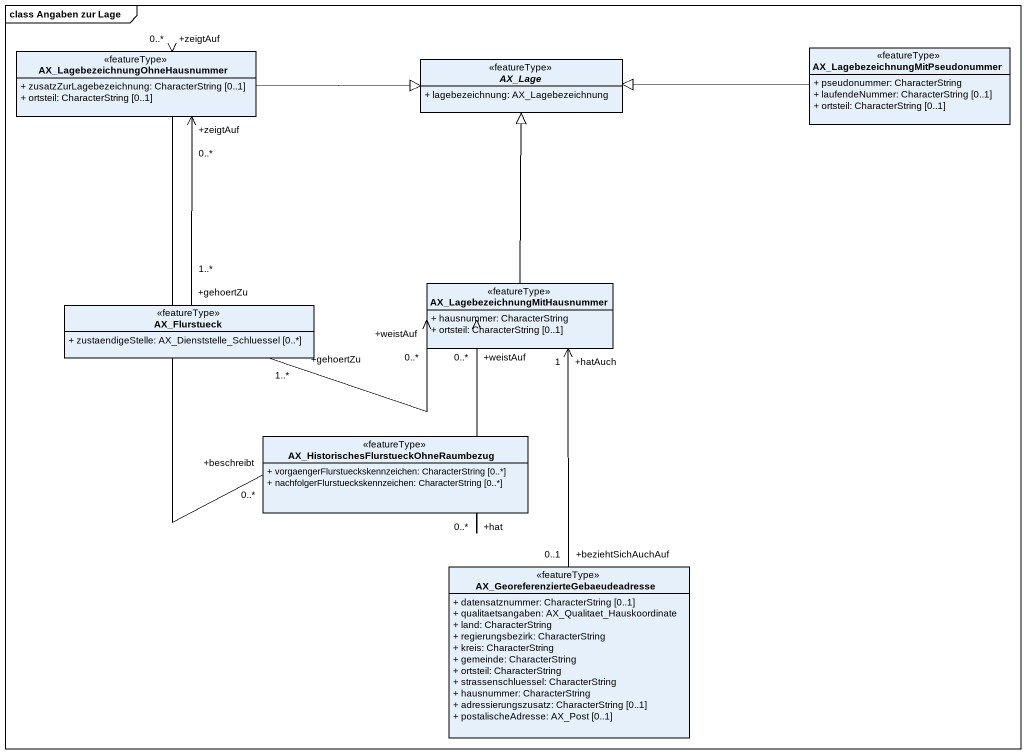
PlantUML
@startuml
mainframe class Angaben zur Lage
hide circle
hide empty members
skinparam classAttributeIconSize 0
class "AX_LagebezeichnungMitPseudonummer" as AX_LagebezeichnungMitPseudon <<featureType>> {
  + pseudonummer: CharacterString
  + laufendeNummer: CharacterString [0..1]
  + ortsteil: CharacterString [0..1]
}
class "AX_LagebezeichnungOhneHausnummer" as AX_LagebezeichnungOhneHausnu <<featureType>> {
  + zusatzZurLagebezeichnung: CharacterString [0..1]
  + ortsteil: CharacterString [0..1]
}
abstract class AX_Lage <<featureType>> {
  + lagebezeichnung: AX_Lagebezeichnung
}
class "AX_LagebezeichnungMitHausnummer" as AX_LagebezeichnungMitHausnum <<featureType>> {
  + hausnummer: CharacterString
  + ortsteil: CharacterString [0..1]
}
class AX_Flurstueck <<featureType>> {
  + zustaendigeStelle: AX_Dienststelle_Schluessel [0..*]
}
class "AX_HistorischesFlurstueckOhneRaumbezug" as AX_HistorischesFlurstueckOhn <<featureType>> {
  + vorgaengerFlurstueckskennzeichen: CharacterString [0..*]
  + nachfolgerFlurstueckskennzeichen: CharacterString [0..*]
}
class "AX_GeoreferenzierteGebaeudeadresse" as AX_GeoreferenzierteGebaeudea <<featureType>> {
  + datensatznummer: CharacterString [0..1]
  + qualitaetsangaben: AX_Qualitaet_Hauskoordinate
  + land: CharacterString
  + regierungsbezirk: CharacterString
  + kreis: CharacterString
  + gemeinde: CharacterString
  + ortsteil: CharacterString
  + strassenschluessel: CharacterString
  + hausnummer: CharacterString
  + adressierungszusatz: CharacterString [0..1]
  + postalischeAdresse: AX_Post [0..1]
}
AX_LagebezeichnungMitPseudon -left-|> AX_Lage
AX_LagebezeichnungOhneHausnu -right-|> AX_Lage
AX_LagebezeichnungOhneHausnu "+zeigtAuf\n0..*" <-- "+gehoertZu\n1..*" AX_Flurstueck
AX_LagebezeichnungOhneHausnu "+zeigtAuf\n0..*" <-- "+beschreibt\n0..*" AX_HistorischesFlurstueckOhn
AX_LagebezeichnungMitHausnum -up-|> AX_Lage
AX_LagebezeichnungMitHausnum "+weistAuf\n0..*" <-left- "+gehoertZu\n1..*" AX_Flurstueck
AX_LagebezeichnungMitHausnum "+weistAuf\n0..*" <-- "+hat\n0..*" AX_HistorischesFlurstueckOhn
AX_GeoreferenzierteGebaeudea "+beziehtSichAuchAuf\n0..1" -up-> "+hatAuch\n1" AX_LagebezeichnungMitHausnum
@enduml
